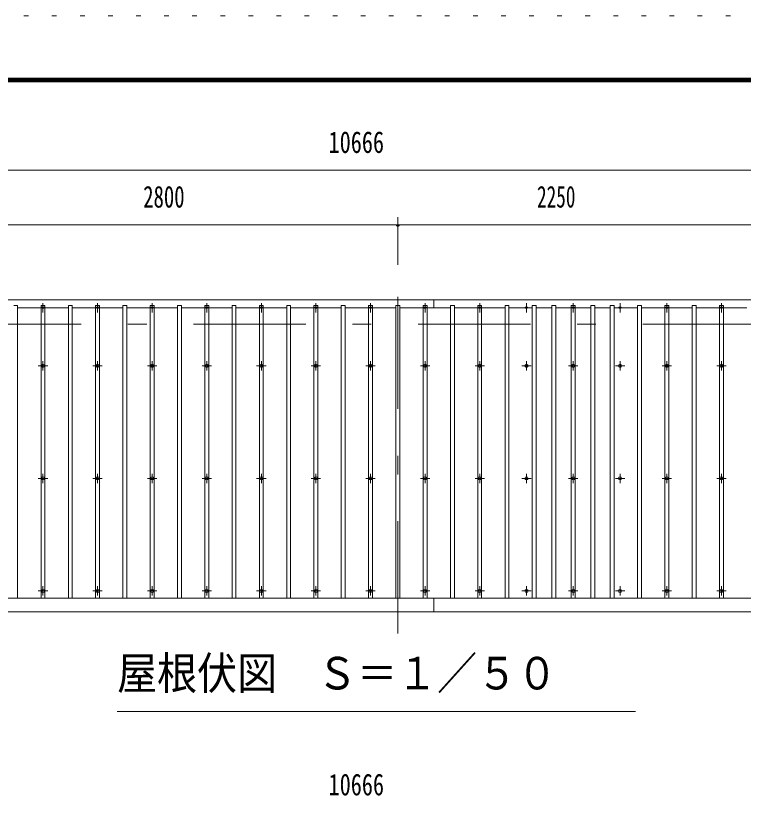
# Model space of a CAD drawing. Units: millimetres, scale not verified, with parts at other scales. Extents: x -25863 to 25873, y -10500 to 10500.
# Drawn here: x 801 to 5466, y 5468 to 10500 of the extents above; entities that cross this region are included whole.
import ezdxf
from ezdxf.enums import TextEntityAlignment as Align

# ---------------------------------------------------------------- set-up
doc = ezdxf.new("R2010")
doc.units = ezdxf.units.MM
doc.header["$LTSCALE"] = 60
doc.linetypes.add('USER3', pattern=[24, 12, -5, 2, -5])
doc.linetypes.add('USER4', pattern=[3, 0.5, -2.5])
for name, color, linetype, lineweight in [('0-2_1-05BOLD', 7, 'Continuous', 18), ('0-3_1-25CENTER', 3, 'USER3', 18), ('0-4_1-45THIN', 4, 'Continuous', 18), ('0-5_1-55DIM', 3, 'Continuous', 18), ('0-C_F-F1PAPER', 5, 'Continuous', 18), ('0-D_F-E_J_ADD', 5, 'USER4', 18)]:
    doc.layers.add(name, color=color, linetype=linetype, lineweight=lineweight)
doc.styles.add('ＭＳ ゴシック', font='')
doc.styles.get('ＭＳ ゴシック').set_extended_font_data('MS Gothic')

msp = doc.modelspace()

# ---------------------------------------------------------------- linework, layer by layer
at = {"layer": '0-2_1-05BOLD'}
for p, q in [((3481.12, 8626.18), (3481.12, 8677.67)), ((-2231.88, 6765.11), (8434.12, 6765.11)), ((3481.12, 6677.67), (3481.12, 6765.11))]:
    msp.add_line(p, q, dxfattribs=at)
for points in [[(8429.12, 8641.19), (8429.12, 8677.67), (-2226.88, 8677.67), (-2226.88, 8641.19)], [(8434.12, 6677.67), (-2231.88, 6677.67), (-2231.88, 8641.19), (-2191.88, 8641.19), (-2191.88, 6765.11)]]:
    msp.add_lwpolyline(points, dxfattribs=at)
for centre in [(976.12, 8254.17), (1326.12, 8254.17), (1676.12, 8254.17), (2026.12, 8254.17), (2376.12, 8254.17), (2726.12, 8254.17), (3076.12, 8254.17), (3426.12, 8254.17), (3776.12, 8254.17), (4076.12, 8254.17), (4376.12, 8254.17), (4676.12, 8254.17), (4976.12, 8254.17), (5326.12, 8254.17), (976.12, 7532.51), (1326.12, 7532.51), (1676.12, 7532.51), (2026.12, 7532.51), (2376.12, 7532.51), (2726.12, 7532.51), (3076.12, 7532.51), (3426.12, 7532.51), (3776.12, 7532.51), (4076.12, 7532.51), (4376.12, 7532.51), (4676.12, 7532.51), (4976.12, 7532.51), (5326.12, 7532.51), (976.12, 6810.85), (1326.12, 6810.85), (1676.12, 6810.85), (2026.12, 6810.85), (2376.12, 6810.85), (2726.12, 6810.85), (3076.12, 6810.85), (3426.12, 6810.85), (3776.12, 6810.85), (4076.12, 6810.85), (4376.12, 6810.85), (4676.12, 6810.85), (4976.12, 6810.85), (5326.12, 6810.85)]:
    msp.add_circle(centre, 10, dxfattribs=at)
for centre, start, end in [((976.12, 8616.22), 46.39838, 133.60162), ((976.12, 8637.22), 226.3961, 313.6039), ((1326.12, 8616.22), 46.39838, 133.60162), ((1326.12, 8637.22), 226.3961, 313.6039), ((1676.12, 8616.22), 46.39838, 133.60162), ((1676.12, 8637.22), 226.3961, 313.6039), ((2026.12, 8616.22), 46.39838, 133.60162), ((2026.12, 8637.22), 226.3961, 313.6039), ((2376.12, 8616.22), 46.39838, 133.60162), ((2376.12, 8637.22), 226.3961, 313.6039), ((2726.12, 8616.22), 46.39838, 133.60162), ((2726.12, 8637.22), 226.3961, 313.6039), ((3076.12, 8616.22), 46.39838, 133.60162), ((3076.12, 8637.22), 226.3961, 313.6039), ((3426.12, 8616.22), 46.39838, 133.60162), ((3426.12, 8637.22), 226.3961, 313.6039), ((3776.12, 8616.22), 46.39838, 133.60162), ((3776.12, 8637.22), 226.3961, 313.6039), ((4076.12, 8616.22), 46.39838, 133.60162), ((4076.12, 8637.22), 226.3961, 313.6039), ((4376.12, 8616.22), 46.39838, 133.60162), ((4376.12, 8637.22), 226.3961, 313.6039), ((4676.12, 8616.22), 46.39838, 133.60162), ((4676.12, 8637.22), 226.3961, 313.6039), ((4976.12, 8616.22), 46.39838, 133.60162), ((4976.12, 8637.22), 226.3961, 313.6039), ((5326.12, 8616.22), 46.39838, 133.60162), ((5326.12, 8637.22), 226.3961, 313.6039)]:
    msp.add_arc(centre, 14.5, start, end, dxfattribs=at)
at = {"layer": '0-3_1-25CENTER'}
for p, q in [((3251.12, 6537.67), (3251.12, 8827.67)), ((976.12, 8656.72), (976.12, 8596.72)), ((1326.12, 8596.72), (1326.12, 8656.72)), ((1676.12, 8656.72), (1676.12, 8596.72)), ((2026.12, 8596.72), (2026.12, 8656.72)), ((2376.12, 8656.72), (2376.12, 8596.72)), ((2726.12, 8596.72), (2726.12, 8656.72)), ((3076.12, 8656.72), (3076.12, 8596.72)), ((3426.12, 8596.72), (3426.12, 8656.72)), ((3776.12, 8656.72), (3776.12, 8596.72)), ((4076.12, 8596.72), (4076.12, 8656.72)), ((4376.12, 8656.72), (4376.12, 8596.72)), ((4676.12, 8656.72), (4676.12, 8596.72)), ((4976.12, 8656.72), (4976.12, 8596.72)), ((5326.12, 8656.72), (5326.12, 8596.72)), ((1006.12, 8626.72), (946.12, 8626.72)), ((1296.12, 8626.72), (1356.12, 8626.72)), ((1706.12, 8626.72), (1646.12, 8626.72)), ((1996.12, 8626.72), (2056.12, 8626.72)), ((2406.12, 8626.72), (2346.12, 8626.72)), ((2696.12, 8626.72), (2756.12, 8626.72)), ((3106.12, 8626.72), (3046.12, 8626.72)), ((3456.12, 8626.72), (3396.12, 8626.72)), ((3806.12, 8626.72), (3746.12, 8626.72)), ((4106.12, 8626.72), (4046.12, 8626.72)), ((4406.12, 8626.72), (4346.12, 8626.72)), ((4706.12, 8626.72), (4646.12, 8626.72)), ((5006.12, 8626.72), (4946.12, 8626.72)), ((5356.12, 8626.72), (5296.12, 8626.72)), ((-2378.88, 8521.68), (8581.12, 8521.68)), ((1006.12, 8254.17), (946.12, 8254.17)), ((976.12, 8224.17), (976.12, 8284.17)), ((1356.12, 8254.17), (1296.12, 8254.17)), ((1326.12, 8284.17), (1326.12, 8224.17)), ((1646.12, 8254.17), (1706.12, 8254.17)), ((1676.12, 8224.17), (1676.12, 8284.17)), ((2056.12, 8254.17), (1996.12, 8254.17)), ((2026.12, 8284.17), (2026.12, 8224.17)), ((2346.12, 8254.17), (2406.12, 8254.17)), ((2376.12, 8224.17), (2376.12, 8284.17)), ((2756.12, 8254.17), (2696.12, 8254.17)), ((2726.12, 8284.17), (2726.12, 8224.17)), ((3106.12, 8254.17), (3046.12, 8254.17)), ((3076.12, 8284.17), (3076.12, 8224.17)), ((3456.12, 8254.17), (3396.12, 8254.17)), ((3426.12, 8224.17), (3426.12, 8284.17)), ((3806.12, 8254.17), (3746.12, 8254.17)), ((3776.12, 8284.17), (3776.12, 8224.17)), ((4106.12, 8254.17), (4046.12, 8254.17)), ((4076.12, 8224.17), (4076.12, 8284.17)), ((4406.12, 8254.17), (4346.12, 8254.17)), ((4376.12, 8284.17), (4376.12, 8224.17)), ((4706.12, 8254.17), (4646.12, 8254.17)), ((4676.12, 8284.17), (4676.12, 8224.17)), ((5006.12, 8254.17), (4946.12, 8254.17)), ((4976.12, 8284.17), (4976.12, 8224.17)), ((5356.12, 8254.17), (5296.12, 8254.17)), ((5326.12, 8284.17), (5326.12, 8224.17)), ((976.12, 7562.51), (976.12, 7502.51)), ((1326.12, 7502.51), (1326.12, 7562.51)), ((1676.12, 7562.51), (1676.12, 7502.51)), ((2026.12, 7502.51), (2026.12, 7562.51)), ((2376.12, 7562.51), (2376.12, 7502.51)), ((2726.12, 7502.51), (2726.12, 7562.51)), ((3076.12, 7562.51), (3076.12, 7502.51)), ((3426.12, 7502.51), (3426.12, 7562.51)), ((3776.12, 7562.51), (3776.12, 7502.51)), ((4076.12, 7502.51), (4076.12, 7562.51)), ((4376.12, 7562.51), (4376.12, 7502.51)), ((4676.12, 7562.51), (4676.12, 7502.51)), ((4976.12, 7562.51), (4976.12, 7502.51)), ((5326.12, 7562.51), (5326.12, 7502.51)), ((946.12, 7532.51), (1006.12, 7532.51)), ((1296.12, 7532.51), (1356.12, 7532.51)), ((1646.12, 7532.51), (1706.12, 7532.51)), ((1996.12, 7532.51), (2056.12, 7532.51)), ((2346.12, 7532.51), (2406.12, 7532.51)), ((2696.12, 7532.51), (2756.12, 7532.51)), ((3046.12, 7532.51), (3106.12, 7532.51)), ((3456.12, 7532.51), (3396.12, 7532.51)), ((3746.12, 7532.51), (3806.12, 7532.51)), ((4106.12, 7532.51), (4046.12, 7532.51)), ((4346.12, 7532.51), (4406.12, 7532.51)), ((4646.12, 7532.51), (4706.12, 7532.51)), ((4946.12, 7532.51), (5006.12, 7532.51)), ((5296.12, 7532.51), (5356.12, 7532.51)), ((1006.12, 6810.85), (946.12, 6810.85)), ((976.12, 6840.85), (976.12, 6780.85)), ((1296.12, 6810.85), (1356.12, 6810.85)), ((1326.12, 6780.85), (1326.12, 6840.85)), ((1706.12, 6810.85), (1646.12, 6810.85)), ((1676.12, 6840.85), (1676.12, 6780.85)), ((1996.12, 6810.85), (2056.12, 6810.85)), ((2026.12, 6780.85), (2026.12, 6840.85)), ((2406.12, 6810.85), (2346.12, 6810.85)), ((2376.12, 6840.85), (2376.12, 6780.85)), ((2696.12, 6810.85), (2756.12, 6810.85)), ((2726.12, 6780.85), (2726.12, 6840.85)), ((3106.12, 6810.85), (3046.12, 6810.85)), ((3076.12, 6840.85), (3076.12, 6780.85)), ((3456.12, 6810.85), (3396.12, 6810.85)), ((3426.12, 6780.85), (3426.12, 6840.85)), ((3806.12, 6810.85), (3746.12, 6810.85)), ((3776.12, 6840.85), (3776.12, 6780.85)), ((4106.12, 6810.85), (4046.12, 6810.85)), ((4076.12, 6780.85), (4076.12, 6840.85)), ((4406.12, 6810.85), (4346.12, 6810.85)), ((4376.12, 6840.85), (4376.12, 6780.85)), ((4706.12, 6810.85), (4646.12, 6810.85)), ((4676.12, 6840.85), (4676.12, 6780.85)), ((5006.12, 6810.85), (4946.12, 6810.85)), ((4976.12, 6840.85), (4976.12, 6780.85)), ((5356.12, 6810.85), (5296.12, 6810.85)), ((5326.12, 6840.85), (5326.12, 6780.85))]:
    msp.add_line(p, q, dxfattribs=at)
at = {"layer": '0-4_1-45THIN'}
for p, q in [((813.62, 8626.18), (963.62, 8626.18)), ((963.62, 6765.11), (963.62, 8641.19)), ((988.62, 8626.18), (1138.62, 8626.18)), ((1138.62, 6765.11), (1138.62, 8641.19)), ((1163.62, 8626.18), (1313.62, 8626.18)), ((1313.62, 6765.11), (1313.62, 8641.19)), ((1338.62, 8626.18), (1488.62, 8626.18)), ((1488.62, 8641.19), (1488.62, 6765.11)), ((1513.62, 8626.18), (1663.62, 8626.18)), ((1663.62, 6765.11), (1663.62, 8641.19)), ((1688.62, 8626.18), (1838.62, 8626.18)), ((1838.62, 6765.11), (1838.62, 8641.19)), ((1863.62, 8626.18), (2013.62, 8626.18)), ((2013.62, 6765.11), (2013.62, 8641.19)), ((2038.62, 8626.18), (2188.62, 8626.18)), ((2188.62, 8641.19), (2188.62, 6765.11)), ((2213.62, 8626.18), (2363.62, 8626.18)), ((2363.62, 6765.11), (2363.62, 8641.19)), ((2388.62, 8626.18), (2538.62, 8626.18)), ((2538.62, 8641.19), (2538.62, 6765.11)), ((2563.62, 8626.18), (2713.62, 8626.18)), ((2713.62, 6765.11), (2713.62, 8641.19)), ((2738.62, 8626.18), (2888.62, 8626.18)), ((2888.62, 6765.11), (2888.62, 8641.19)), ((2913.62, 8626.18), (3063.62, 8626.18)), ((3063.62, 8641.19), (3063.62, 6765.11)), ((3088.62, 8626.18), (3238.62, 8626.18)), ((3238.62, 8641.19), (3238.62, 6765.11)), ((3263.62, 8626.18), (3413.62, 8626.18)), ((3413.62, 8641.19), (3413.62, 6765.11)), ((3438.62, 8626.18), (3588.62, 8626.18)), ((3588.62, 8641.19), (3588.62, 6765.11)), ((3613.62, 8626.18), (3763.62, 8626.18)), ((3763.62, 8641.19), (3763.62, 6765.11)), ((3788.62, 8626.18), (3938.62, 8626.18)), ((3938.62, 8641.19), (3938.62, 6765.11)), ((3963.62, 8626.18), (4113.62, 8626.18)), ((4113.62, 8641.19), (4113.62, 6765.11)), ((4138.62, 8626.18), (4238.62, 8626.18)), ((4238.62, 8641.19), (4238.62, 6765.11)), ((4263.62, 8626.18), (4363.62, 8626.18)), ((4363.62, 6765.11), (4363.62, 8641.19)), ((4388.62, 8626.18), (4488.62, 8626.18)), ((4488.62, 8641.19), (4488.62, 6765.11)), ((4513.62, 8626.18), (4613.62, 8626.18)), ((4613.62, 8641.19), (4613.62, 6765.11)), ((4638.62, 8626.18), (4788.62, 8626.18)), ((4788.62, 6765.11), (4788.62, 8641.19)), ((4813.62, 8626.18), (4963.62, 8626.18)), ((4963.62, 6765.11), (4963.62, 8641.19)), ((4988.62, 8626.18), (5138.62, 8626.18)), ((5138.62, 6765.11), (5138.62, 8641.19)), ((5163.62, 8626.18), (5313.62, 8626.18)), ((5313.62, 6765.11), (5313.62, 8641.19)), ((5338.62, 8626.18), (5488.62, 8626.18))]:
    msp.add_line(p, q, dxfattribs=at)
for points in [[(788.62, 8641.19), (813.62, 8641.19), (813.62, 6765.11)], [(963.62, 8641.19), (988.62, 8641.19), (988.62, 6765.11)], [(1138.62, 8641.19), (1163.62, 8641.19), (1163.62, 6765.11)], [(1313.62, 8641.19), (1338.62, 8641.19), (1338.62, 6765.11)], [(1513.62, 6765.11), (1513.62, 8641.19), (1488.62, 8641.19)], [(1663.62, 8641.19), (1688.62, 8641.19), (1688.62, 6765.11)], [(1838.62, 8641.19), (1863.62, 8641.19), (1863.62, 6765.11)], [(2013.62, 8641.19), (2038.62, 8641.19), (2038.62, 6765.11)], [(2213.62, 6765.11), (2213.62, 8641.19), (2188.62, 8641.19)], [(2363.62, 8641.19), (2388.62, 8641.19), (2388.62, 6765.11)], [(2563.62, 6765.11), (2563.62, 8641.19), (2538.62, 8641.19)], [(2713.62, 8641.19), (2738.62, 8641.19), (2738.62, 6765.11)], [(2888.62, 8641.19), (2913.62, 8641.19), (2913.62, 6765.11)], [(3088.62, 6765.11), (3088.62, 8641.19), (3063.62, 8641.19)], [(3263.62, 6765.11), (3263.62, 8641.19), (3238.62, 8641.19)], [(3438.62, 6765.11), (3438.62, 8641.19), (3413.62, 8641.19)], [(3613.62, 6765.11), (3613.62, 8641.19), (3588.62, 8641.19)], [(3788.62, 6765.11), (3788.62, 8641.19), (3763.62, 8641.19)], [(3963.62, 6765.11), (3963.62, 8641.19), (3938.62, 8641.19)], [(4138.62, 6765.11), (4138.62, 8641.19), (4113.62, 8641.19)], [(4263.62, 6765.11), (4263.62, 8641.19), (4238.62, 8641.19)], [(4363.62, 8641.19), (4388.62, 8641.19), (4388.62, 6765.11)], [(4513.62, 6765.11), (4513.62, 8641.19), (4488.62, 8641.19)], [(4638.62, 6765.11), (4638.62, 8641.19), (4613.62, 8641.19)], [(4788.62, 8641.19), (4813.62, 8641.19), (4813.62, 6765.11)], [(4963.62, 8641.19), (4988.62, 8641.19), (4988.62, 6765.11)], [(5138.62, 8641.19), (5163.62, 8641.19), (5163.62, 6765.11)], [(5313.62, 8641.19), (5338.62, 8641.19), (5338.62, 6765.11)]]:
    msp.add_lwpolyline(points, dxfattribs=at)
at = {"layer": '0-5_1-55DIM'}
for p, q in [((8434.12, 9508.67), (-2231.88, 9508.67)), ((-2624.38, 9158.67), (8826.62, 9158.67)), ((3261.12, 9158.67), (3241.12, 9158.67)), ((3251.12, 8902.68), (3251.12, 9208.67)), ((1451.12, 6037.67), (4776.12, 6037.67))]:
    msp.add_line(p, q, dxfattribs=at)
msp.add_arc((3251.12, 9158.67), 10, 180, 0, dxfattribs=at)
at = {"layer": '0-C_F-F1PAPER'}
for points in [[(25373.46, -10000), (-3326.54, -10000), (-3326.54, 10100), (25373.46, 10100)], [(25370.95, -9997.5), (25370.95, 10097.5), (-3324.04, 10097.5), (-3324.04, -9997.5)], [(25368.46, -9995), (25368.46, 10095), (-3321.54, 10095), (-3321.54, -9995)], [(25365.96, -9992.5), (-3319.04, -9992.5), (-3319.04, 10092.5), (25365.96, 10092.5)], [(25363.46, -9990), (25363.46, 10090), (-3316.54, 10090), (-3316.54, -9990)], [(25360.96, -9987.5), (-3314.04, -9987.5), (-3314.04, 10087.5), (25360.96, 10087.5)], [(25358.45, -9985), (25358.45, 10085), (-3311.54, 10085), (-3311.54, -9985)], [(25355.96, -9982.5), (-3309.04, -9982.5), (-3309.04, 10082.5), (25355.96, 10082.5)], [(25353.46, -9980), (-3306.54, -9980), (-3306.54, 10080), (25353.46, 10080)], [(25350.96, -9977.5), (-3304.04, -9977.5), (-3304.04, 10077.5), (25350.96, 10077.5)], [(25348.46, -9975), (25348.46, 10075), (-3301.54, 10075), (-3301.54, -9975)]]:
    msp.add_lwpolyline(points, close=True, dxfattribs=at)
at = {"layer": '0-D_F-E_J_ADD'}
msp.add_lwpolyline([(25873.46, -10500), (-3826.54, -10500), (-3826.54, 10500), (25873.46, 10500)], close=True, dxfattribs=at)

# ---------------------------------------------------------------- texts
at = {"layer": '0-5_1-55DIM', "color": 7, "style": 'ＭＳ ゴシック'}
for s, height, width, p in [('10666', 139.3, 0.75, (2807.37, 9577.67)), ('2800', 139.3, 0.7, (1618.62, 9227.67)), ('2250', 139.3, 0.65, (4143.62, 9227.67)), ('屋根伏図\u3000Ｓ＝１／５０', 208.9, 0.9, (1451.12, 6116.17)), ('10666', 139.3, 0.75, (2807.37, 5457.67))]:
    msp.add_text(s, height=height, dxfattribs=dict(at, width=width)).set_placement(p, align=Align.BOTTOM_LEFT)

doc.saveas('drawing.dxf')
